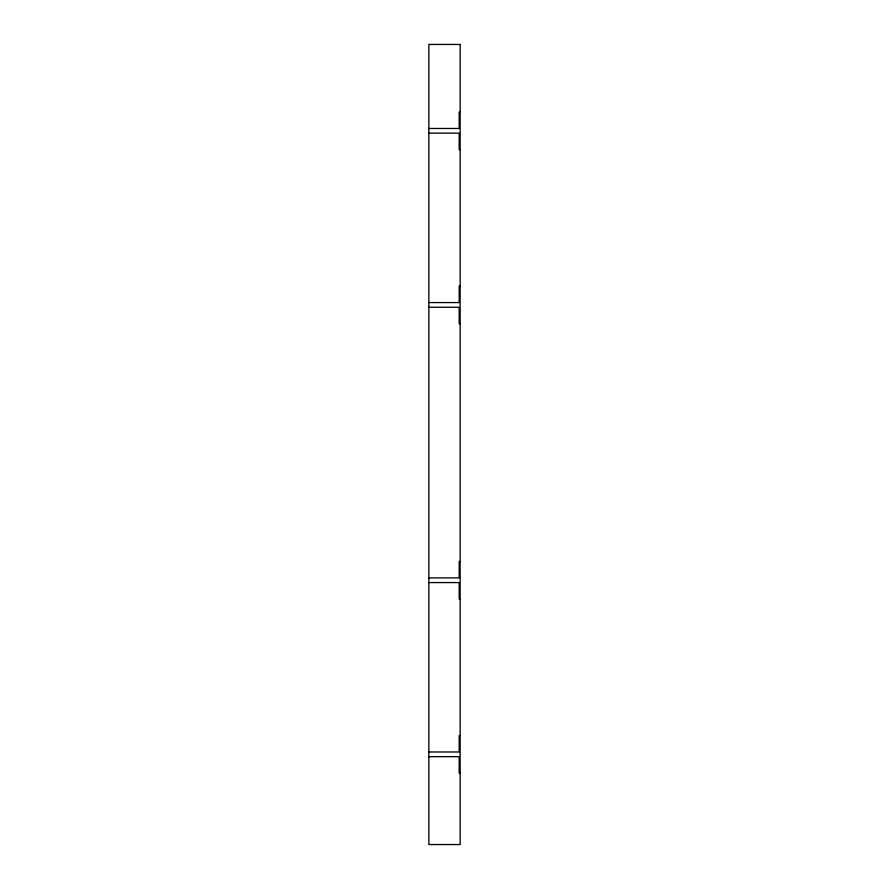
<?xml version="1.0" encoding="UTF-8"?>
<svg xmlns="http://www.w3.org/2000/svg" width="889" height="889" viewBox="0 0 889 889"><rect width="100%" height="100%" fill="white"/><g stroke="black" fill="none" stroke-linecap="round" stroke-linejoin="round"><path stroke-width="1.33" d="M460.146 112.092L459.18 112.092L459.18 128.483L428.854 128.483M428.854 133.161L459.18 133.161L459.18 149.541L460.146 149.541M460.146 286.18L459.18 286.18L459.18 302.571L428.854 302.571M428.854 307.25L459.18 307.25L459.18 323.64L460.146 323.64M460.146 561.515L459.18 561.515L459.18 577.894L428.854 577.894M428.854 582.573L459.18 582.573L459.18 598.964L460.146 598.964M460.146 735.603L459.18 735.603L459.18 751.983L428.854 751.983M428.854 756.672L459.18 756.672L459.18 773.052L460.146 773.052M460.146 44.45L428.854 44.45L428.854 844.55L460.146 844.55L460.146 44.45"/></g></svg>
